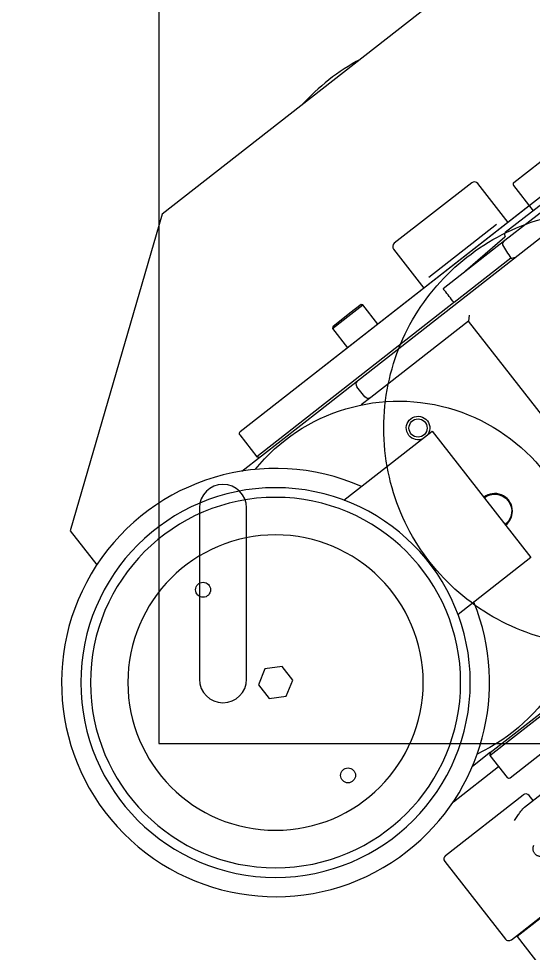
# Model space of a CAD drawing. Header units: millimetres. Extents: x 10462777 to 22643323, y 453826 to 1389191.
# Drawn here: x 11309565.4 to 11309805.9, y 585176.4 to 585613 of the extents above; entities that cross this region are included whole.
import ezdxf

# ---------------------------------------------------------------- set-up
doc = ezdxf.new("R2010")
doc.units = ezdxf.units.MM
doc.header["$LTSCALE"] = 200
doc.header["$MEASUREMENT"] = 0
doc.linetypes.add('HIDDEN', pattern=[3.75, 2.5, -1.25])
doc.linetypes.add('PHANTOM', pattern=[2.5, 1.25, -0.25, 0.25, -0.25, 0.25, -0.25])
doc.layers.get('0').update_dxf_attribs({"linetype": 'CONTINUOUS'})
doc.layers.add('203', color=7, linetype='CONTINUOUS', true_color=0xffffff)
for name, color, linetype in [('7', 7, 'CONTINUOUS'), ('CENTER', 1, 'CONTINUOUS'), ('HIDDEN', 7, 'HIDDEN')]:
    doc.layers.add(name, color=color, linetype=linetype)
doc.layers.add('LAYOUT', color=8, linetype='CONTINUOUS', lineweight=25)

# ---------------------------------------------------------------- blocks, each defined once
blk = doc.blocks.new('r710ic')
at = {"layer": 'LAYOUT', "color": 3}
blk.add_circle((272041.37, 104232.63), 2050.12, dxfattribs=at)
blk = doc.blocks.new('A$C08586AF6')
at = {"layer": '7', "color": 71, "linetype": 'PHANTOM'}
blk.add_circle((751, 751), 751, dxfattribs=at)

msp = doc.modelspace()

# ---------------------------------------------------------------- linework, layer by layer
at = {"linetype": 'HIDDEN'}
msp.add_circle((11309837.52218, 585421.70724, 0), 101.50652, dxfattribs=at)
at = {"layer": '203', "color": 155, "linetype": 'Continuous'}
for p, q in [((11309630.87971, 585734.45666, 0), (11309630.87971, 585274.45012, 0)), ((11309630.87971, 585274.45012, 0), (11309990.88483, 585274.45012, 0))]:
    msp.add_line(p, q, dxfattribs=at)
at = {"layer": '203', "color": 252, "linetype": 'Continuous'}
for p, q in [((11309790.1169, 585644.82261, 0), (11309632.51251, 585521.68856, 0)), ((11309723.76629, 585443.87207, 0), (11309918.40771, 585595.94261, 0)), ((11309879.99015, 585584.96307, 0), (11309668.85166, 585420.0036, 0)), ((11309846.40187, 585554.91392, 0), (11309792.81638, 585513.04834, 0)), ((11309846.40187, 585554.91392, 0), (11309792.81638, 585513.04834, 0)), ((11309796.79544, 585536.46171, 0), (11309822.72136, 585556.71726, 0)), ((11309850.01905, 585554.17373, 0), (11309792.6595, 585509.35954, 0)), ((11309777.11425, 585536.31351, 0), (11309740.94405, 585508.05425, 0)), ((11309777.11425, 585536.31351, 0), (11309740.94405, 585508.05425, 0)), ((11309794.08254, 585517.84368, 0), (11309779.92164, 585535.96881, 0)), ((11309796.62309, 585535.05801, 0), (11309805.85812, 585523.23771, 0)), ((11309804.02304, 585525.61106, 0), (11309668.85166, 585420.0036, 0)), ((11309632.51251, 585521.68856, 0), (11309589.42009, 585373.80781, 0)), ((11309792.64403, 585511.64465, 0), (11309792.65974, 585511.62454, 0)), ((11309792.6595, 585509.35954, 0), (11309763.81367, 585486.82271, 0)), ((11309792.59376, 585510.93935, 0), (11309774.25559, 585494.99822, 0)), ((11309740.59935, 585505.24687, 0), (11309754.76025, 585487.12174, 0)), ((11309795.34473, 585501.06257, 0), (11309768.85674, 585480.36788, 0)), ((11309768.66495, 585480.21901, 0), (11309676.6834, 585408.35514, 0)), ((11309725.3859, 585479.40143, 0), (11309720.19731, 585475.34765, 0)), ((11309720.66891, 585474.95469, 0), (11309726.22812, 585479.29802, 0)), ((11309726.22812, 585479.29802, 0), (11309725.3859, 585479.40143, 0)), ((11309733.24676, 585470.31457, 0), (11309726.22812, 585479.29802, 0)), ((11309712.04372, 585468.21595, 0), (11309720.66891, 585474.95469, 0)), ((11309720.19731, 585475.34765, 0), (11309712.14713, 585469.05817, 0)), ((11309775.97297, 585474.50811, 0), (11309775.62827, 585471.70072, 0)), ((11309712.14713, 585469.05817, 0), (11309712.04372, 585468.21595, 0)), ((11309712.04372, 585468.21595, 0), (11309719.06236, 585459.2325, 0)), ((11309775.62827, 585471.70072, 0), (11309729.92299, 585435.99185, 0)), ((11309875.98251, 585343.25314, 0), (11309775.62827, 585471.70072, 0)), ((11309706.42981, 585430.32732, 0), (11309723.76629, 585443.87207, 0)), ((11309727.11561, 585436.33655, 0), (11309723.42159, 585441.06468, 0)), ((11309729.92299, 585435.99185, 0), (11309725.525, 585432.55576, 0)), ((11309669.71769, 585401.64467, 0), (11309706.42981, 585430.32732, 0)), ((11309717.36022, 585388.10564, 0), (11309758.63739, 585420.3549, 0)), ((11309758.63739, 585420.3549, 0), (11309804.81265, 585361.25326, 0)), ((11309668.67931, 585418.59991, 0), (11309676.6834, 585408.35514, 0)), ((11309676.6834, 585408.35514, 0), (11309678.08672, 585408.18327, 0)), ((11309649.87998, 585384.45168, 0), (11309649.87998, 585304.45055, 0)), ((11309671.8803, 585304.45055, 0), (11309671.8803, 585384.45168, 0)), ((11309589.42009, 585373.80781, 0), (11309601.89318, 585357.84298, 0)), ((11309804.81265, 585361.25326, 0), (11309770.72701, 585334.62264, 0)), ((11309785.63096, 585268.85566, 0), (11309869.95014, 585334.73303, 0)), ((11309785.80331, 585270.25935, 0), (11309870.12707, 585336.1403, 0)), ((11309795.03836, 585258.43903, 0), (11309889.83966, 585332.50592, 0)), ((11309680.46246, 585309.25624, 0), (11309677.43451, 585301.76179, 0)), ((11309688.46682, 585310.38118, 0), (11309680.46246, 585309.25624, 0)), ((11309693.44322, 585304.01167, 0), (11309688.46682, 585310.38118, 0)), ((11309677.43451, 585301.76179, 0), (11309682.41092, 585295.39229, 0)), ((11309690.41527, 585296.51723, 0), (11309693.44322, 585304.01167, 0)), ((11309682.41092, 585295.39229, 0), (11309690.41527, 585296.51723, 0)), ((11309801.79865, 585244.6852, 0), (11309849.76516, 585282.16075, 0)), ((11309785.8665, 585270.30873, 0), (11309777.40712, 585263.69954, 0)), ((11309785.80331, 585270.25935, 0), (11309785.63096, 585268.85566, 0)), ((11309785.63096, 585268.85566, 0), (11309793.63467, 585258.61138, 0)), ((11309768.53426, 585247.24953, 0), (11309789.63293, 585263.73362, 0)), ((11309764.85135, 585222.16399, 0), (11309801.10036, 585250.48482, 0)), ((11309805.75476, 585247.77605, 0), (11309803.90775, 585250.14012, 0)), ((11309764.50665, 585219.3566, 0), (11309792.82748, 585183.1076, 0)), ((11309798.44902, 585184.96155, 0), (11309831.88387, 585211.08372, 0)), ((11309829.82764, 585208.8427, 0), (11309798.30677, 585184.21589, 0)), ((11309795.63486, 585182.76289, 0), (11309798.44902, 585184.96155, 0)), ((11309798.39294, 585184.91774, 0), (11309798.30677, 585184.21589, 0)), ((11309798.30677, 585184.21589, 0), (11309838.63301, 585132.60065, 0))]:
    msp.add_line(p, q, dxfattribs=at)
at = {"layer": '203', "color": 172, "linetype": 'PHANTOM'}
msp.add_line((11309788.64217, 585516.76679, 0), (11309757.12129, 585492.13999, 0), dxfattribs=at)
msp.add_line((11309788.64217, 585516.76679, 0), (11309757.12129, 585492.13999, 0), dxfattribs=at)
at = {"layer": '203', "color": 252, "linetype": 'Continuous'}
for centre, radius in [((11309752.04386, 585421.7764, 0), 4.25006), ((11309651.57701, 585346.22794, 0), 3.50005), ((11309719.30073, 585259.54553, 0), 3.50005)]:
    msp.add_circle(centre, radius, dxfattribs=at)
at = {"layer": '203', "color": 252, "linetype": 'Continuous', "extrusion": (0, 0, -1)}
for radius in [91.00129, 86.50123, 69.00098]:
    msp.add_circle((-11309685.43887, 585302.88673, 0), radius, dxfattribs=at)
at = {"layer": '203', "color": 252, "linetype": 'Continuous'}
for centre, radius, start, end in [((11309772.88173, 585504.45339, 0), 101.50144, 118.141873, 137.8631253), ((11309778.34559, 585534.73747, 0), 2.00003, 38, 128), ((11309797.41111, 585535.67368, 0), 1.00001, 128, 218), ((11309793.43205, 585512.26032, 0), 1.00001, 128, 218), ((11309742.17539, 585506.47821, 0), 2.00003, 128, 218), ((11309724.99763, 585442.29602, 0), 2.00003, 128, 218), ((11309669.46733, 585419.21558, 0), 1.00001, 128, 218), ((11309685.43887, 585302.88673, 0), 100.00142, 66.3556228, 308), ((11309660.88014, 585384.45168, 0), 11.00016, 0, 180), ((11309787.88172, 585382.92386, 0), 8.26255, 307.9944026, 128), ((11309685.43887, 585302.88673, 0), 100.00142, 308, 22.0306219), ((11309660.88014, 585304.45055, 0), 11.00016, 180, 0), ((11309794.42269, 585259.22705, 0), 1.00001, 218, 308), ((11309802.3317, 585248.90878, 0), 2.00003, 38, 128), ((11309766.08269, 585220.58795, 0), 2.00003, 128, 218), ((11309794.40352, 585184.33894, 0), 2.00003, 218, 308)]:
    msp.add_arc(centre, radius, start, end, dxfattribs=at)
at = {"layer": '203', "color": 252, "linetype": 'Continuous', "extrusion": (0, 0, -1)}
for centre, radius, start, end in [((-11309792.26573, 585511.31671, 0), 0.50001, 142, 229), ((-11309767.69491, 585502.54542, 0), 10.00014, 229, 232), ((-11309742.96447, 585347.83066, 0), 86.50123, 39.138195, 244.8618043), ((-11309728.69165, 585437.56789, 0), 2.00003, 232, 322), ((-11309752.04386, 585421.7764, 0), 5.50008, 251.653694, 212.3349947), ((-11309787.88172, 585382.92386, 0), 7.94816, 51.9999723, 231.9943772)]:
    msp.add_arc(centre, radius, start, end, dxfattribs=at)
at = {"layer": '203', "color": 252, "linetype": 'Continuous'}
for points, knots in [([(11309792.6595, 585509.35954, 0), (11309792.49265, 585509.22918, 0), (11309792.33529, 585509.08961, 0), (11309792.04177, 585508.78991, 0), (11309791.90534, 585508.63006, 0), (11309791.66363, 585508.28013, 0), (11309791.55936, 585508.09372, 0), (11309791.46353, 585507.79024, 0), (11309791.44166, 585507.68305, 0), (11309791.44102, 585507.46759, 0), (11309791.4637, 585507.35855, 0), (11309791.52016, 585507.26677, 0)], [0, 0, 0, 0, 0.25, 0.25, 0.5, 0.5, 0.75, 0.75, 0.875, 0.875, 1, 1, 1, 1]), ([(11309764.39712, 585486.07593, 0), (11309764.33136, 585486.1601, 0), (11309764.27031, 585486.23824, 0), (11309764.16653, 585486.37108, 0), (11309764.12339, 585486.42629, 0), (11309764.04883, 585486.52173, 0), (11309764.01744, 585486.5619, 0), (11309763.96363, 585486.63078, 0), (11309763.94094, 585486.65982, 0), (11309763.88224, 585486.73494, 0), (11309763.85594, 585486.76861, 0), (11309763.8217, 585486.81244, 0), (11309763.81357, 585486.82284, 0), (11309763.81372, 585486.82265, 0)], [0, 0, 0, 0, 0.125, 0.125, 0.25, 0.25, 0.375, 0.375, 0.5, 0.5, 0.75, 0.75, 1, 1, 1, 1]), ([(11309797.12949, 585238.49918, 0), (11309797.33908, 585238.81089, 0), (11309797.54617, 585239.12173, 0), (11309797.95091, 585239.73083, 0), (11309798.1496, 585240.03061, 0), (11309798.73741, 585240.91329, 0), (11309799.11813, 585241.47978, 0), (11309799.87429, 585242.55168, 0), (11309800.25051, 585243.05847, 0), (11309801.00764, 585243.96315, 0), (11309801.38889, 585244.36506, 0), (11309801.79865, 585244.6852, 0)], [0, 0, 0, 0, 0.125, 0.125, 0.25, 0.25, 0.5, 0.5, 0.75, 0.75, 1, 1, 1, 1]), ([(11309810.20503, 585221.76325, 0), (11309810.05437, 585221.71511, 0), (11309809.89765, 585221.67954, 0), (11309809.57931, 585221.63445, 0), (11309809.41669, 585221.62461, 0), (11309809.08474, 585221.63108, 0), (11309808.91582, 585221.64767, 0), (11309808.58325, 585221.70628, 0), (11309808.41814, 585221.74829, 0), (11309808.09062, 585221.85831, 0), (11309807.92758, 585221.92688, 0), (11309807.61579, 585222.08603, 0), (11309807.46563, 585222.17696, 0), (11309807.17704, 585222.3818, 0), (11309807.03757, 585222.49686, 0), (11309806.77954, 585222.74356, 0), (11309806.66018, 585222.87549, 0), (11309806.44063, 585223.15637, 0), (11309806.33969, 585223.30677, 0), (11309806.16247, 585223.61768, 0), (11309806.08614, 585223.7777, 0), (11309805.95736, 585224.10654, 0), (11309805.90463, 585224.27656, 0), (11309805.82526, 585224.62004, 0), (11309805.79884, 585224.79165, 0), (11309805.75763, 585225.30579, 0), (11309805.78231, 585225.6515, 0), (11309805.92916, 585226.2939, 0), (11309806.05345, 585226.59996, 0), (11309806.21808, 585226.86632, 0)], [0, 0, 0, 0, 0.0625, 0.0625, 0.125, 0.125, 0.1875, 0.1875, 0.25, 0.25, 0.3125, 0.3125, 0.375, 0.375, 0.4375, 0.4375, 0.5, 0.5, 0.5625, 0.5625, 0.625, 0.625, 0.6875, 0.6875, 0.75, 0.75, 0.875, 0.875, 1, 1, 1, 1])]:
    msp.add_open_spline(points, degree=3, knots=knots, dxfattribs=at)
for points in [[(11309791.52016, 585507.26677, 0), (11309792.79313, 585505.19763, 0), (11309794.06805, 585503.12954, 0), (11309795.34473, 585501.06257, 0)], [(11309795.34473, 585501.06257, 0), (11309796.08642, 585501.21236, 0), (11309796.82647, 585501.36798, 0), (11309797.56478, 585501.52977, 0)], [(11309768.85674, 585480.36788, 0), (11309767.37005, 585482.27076, 0), (11309765.88347, 585484.17349, 0), (11309764.39712, 585486.07593, 0)]]:
    msp.add_open_spline(points, degree=3, dxfattribs=at)
at = {"layer": '7', "color": 4}
msp.add_circle((11311240.35769, 586399.55916, 0), 1505, dxfattribs=at)
at = {"layer": 'CENTER'}
msp.add_circle((11311240.35769, 586399.55916, 0), 1447.05, dxfattribs=at)
at = {"layer": 'HIDDEN'}
for radius in [1475, 1435]:
    msp.add_circle((11311240.35769, 586399.55916, 0), radius, dxfattribs=at)

# ---------------------------------------------------------------- block references
at = {"layer": '7', "rotation": 287.9472566882953}
msp.add_blockref('A$C08586AF6', (11309577.17596, 586650.26316, 0), dxfattribs=at)
at = {"layer": 'LAYOUT', "color": 2, "rotation": 270}
msp.add_blockref('r710ic', (11204875.24796, 856316.46559, 0), dxfattribs=at)

doc.saveas('drawing.dxf')
